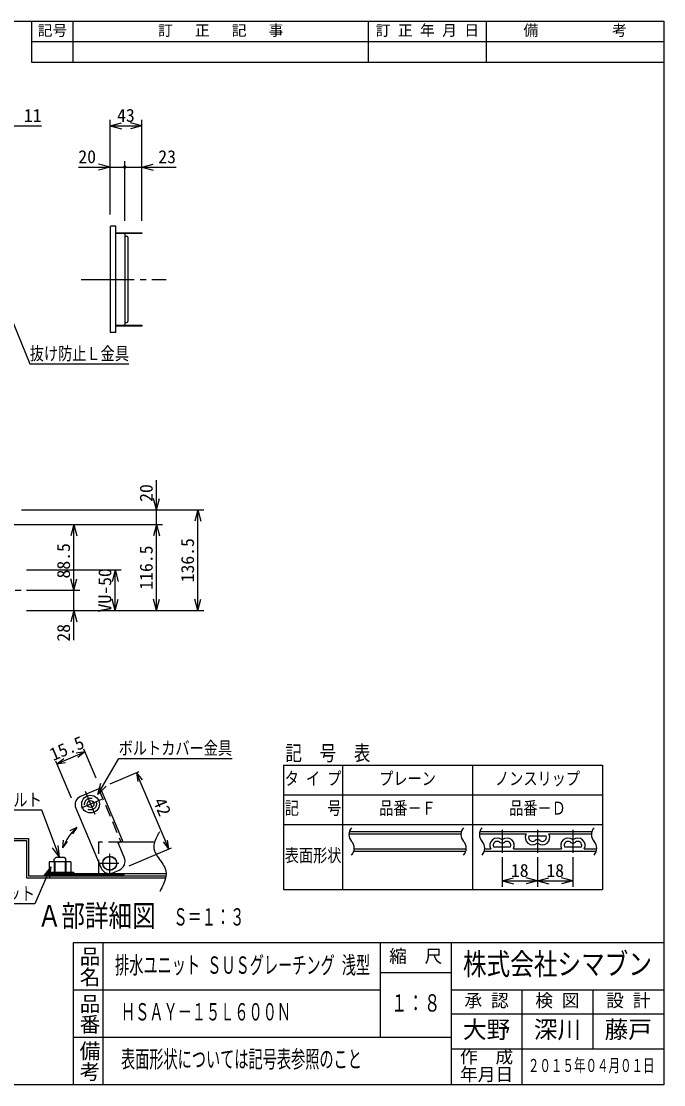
# Model space of a CAD drawing. Units: millimetres, scale not verified, with parts at other scales. Extents: x -1092 to 1092, y -744 to 696.
# Drawn here: x 222 to 1092, y -744 to 696 of the extents above; entities that cross this region are included whole.
import ezdxf
from ezdxf.enums import TextEntityAlignment as Align

# ---------------------------------------------------------------- set-up
doc = ezdxf.new("R2010")
doc.units = ezdxf.units.MM
doc.header["$LTSCALE"] = 8
for name, pattern in [('CHAIN1', [8, 5, -1, 1, -1]), ('CHAIN2', [12, 9, -1, 1, -1]), ('DASHED2', [3, 2, -1])]:
    doc.linetypes.add(name, pattern=pattern)
for name, color, linetype in [('0-0_計極細', 2, 'Continuous'), ('0-1_計細線', 3, 'Continuous'), ('0-5_寸法線', 7, 'Continuous'), ('0-7_枠細線', 5, 'Continuous'), ('0-8_枠中線', 5, 'Continuous'), ('1-2_極細2', 2, 'Continuous'), ('1-3_細線2', 4, 'Continuous'), ('1-5_寸法2', 7, 'Continuous')]:
    doc.layers.add(name, color=color, linetype=linetype)
doc.styles.add('@ＭＳ ゴシック', font='')
doc.styles.add('ＭＳ ゴシック', font='')
doc.styles.get('@ＭＳ ゴシック').set_extended_font_data('@MS Gothic')
doc.styles.get('ＭＳ ゴシック').set_extended_font_data('MS Gothic')

msp = doc.modelspace()

# ---------------------------------------------------------------- hatches: boundary and pattern name
at = {"layer": '0-5_寸法線'}
msp.add_hatch(color=256, dxfattribs=at).paths.add_polyline_path([(364.404, 498.534, 1), (359.604, 498.534, 1)])

# ---------------------------------------------------------------- linework, layer by layer
at = {"layer": '0-0_計極細', "linetype": 'CHAIN2'}
msp.add_line((302.761, 346.534), (417.984, 346.534), dxfattribs=at)
at = {"layer": '0-0_計極細', "linetype": 'CHAIN1'}
msp.add_line((101.663, -74.466), (232.014, -74.466), dxfattribs=at)
at = {"layer": '0-1_計細線'}
for p, q in [((350.004, 418.534), (343.004, 418.534)), ((350.004, 274.534), (350.004, 418.534)), ((342.004, 417.534), (342.004, 275.534)), ((352.004, 408.534), (352.004, 409.734)), ((362.004, 408.534), (362.004, 409.734)), ((362.004, 407.534), (362.004, 285.534)), ((362.504, 405.034), (364.504, 405.034)), ((364.004, 408.534), (364.004, 409.734)), ((366.004, 408.534), (366.004, 409.734)), ((366.004, 403.534), (366.004, 289.534)), ((368.004, 408.534), (368.004, 409.734)), ((382.004, 408.534), (382.004, 409.734)), ((362.504, 288.034), (364.504, 288.034)), ((350.004, 274.534), (343.004, 274.534)), ((352.004, 283.334), (352.004, 284.534)), ((362.004, 283.334), (362.004, 284.534)), ((364.004, 283.334), (364.004, 284.534)), ((366.004, 283.334), (366.004, 284.534)), ((368.004, 283.334), (368.004, 284.534)), ((382.004, 283.334), (382.004, 284.534))]:
    msp.add_line(p, q, dxfattribs=at)
for points in [[(350.004, 409.734), (385.004, 409.734), (385.004, 408.534), (350.004, 408.534)], [(350.004, 284.534), (385.004, 284.534), (385.004, 283.334), (350.004, 283.334)]]:
    msp.add_lwpolyline(points, close=True, dxfattribs=at)
for centre, radius, start, end in [((343.004, 417.534), 1, 90, 180), ((361.004, 407.534), 1, 0, 90), ((362.504, 405.534), 0.5, 180, 270), ((364.504, 403.534), 1.5, 0, 90), ((362.504, 287.534), 0.5, 90, 180), ((364.504, 289.534), 1.5, 270, 360), ((343.004, 275.534), 1, 180, 270), ((361.004, 285.534), 1, 270, 360)]:
    msp.add_arc(centre, radius, start, end, dxfattribs=at)
at = {"layer": '0-5_寸法線'}
for p, q in [((342.004, 434.534), (342.004, 562.534)), ((385.004, 425.734), (385.004, 562.534)), ((195.004, 554.534), (249.281, 554.534)), ((342.004, 554.534), (357.459, 558.675)), ((342.004, 554.534), (357.459, 550.393)), ((342.004, 554.534), (385.004, 554.534)), ((385.004, 554.534), (369.549, 558.675)), ((385.004, 554.534), (369.549, 550.393)), ((342.004, 434.534), (342.004, 506.534)), ((362.004, 425.734), (362.004, 506.534)), ((385.004, 425.734), (385.004, 506.534)), ((299.042, 498.534), (362.004, 498.534)), ((342.004, 498.534), (326.549, 502.675)), ((342.004, 498.534), (326.549, 494.393)), ((362.004, 498.534), (431.345, 498.534)), ((385.004, 498.534), (400.459, 502.675)), ((385.004, 498.534), (400.459, 494.393)), ((405.004, 14.534), (405.004, 74.534)), ((405.004, 34.534), (400.863, 49.989)), ((405.004, 34.534), (409.145, 49.989)), ((222.004, 34.534), (413.004, 34.534)), ((222.004, 34.534), (469.004, 34.534)), ((461.004, 34.534), (456.863, 19.079)), ((461.004, 34.534), (465.145, 19.079)), ((461.004, -101.966), (461.004, 34.534)), ((210.704, 14.534), (413.004, 14.534)), ((210.704, 14.534), (301.004, 14.534)), ((293.004, 14.534), (288.863, -0.921)), ((293.004, 14.534), (297.145, -0.921)), ((293.004, -74.466), (293.004, 14.534)), ((405.004, 14.534), (400.863, -0.921)), ((405.004, 14.534), (409.145, -0.921)), ((405.004, -101.966), (405.004, 14.534)), ((229.004, -46.966), (357.004, -46.966)), ((349.004, -46.966), (344.863, -62.421)), ((349.004, -46.966), (353.145, -62.421)), ((349.004, -101.966), (349.004, -46.966)), ((293.004, -74.466), (288.863, -59.011)), ((293.004, -74.466), (297.145, -59.011)), ((229.004, -74.466), (301.004, -74.466)), ((293.004, -141.966), (293.004, -74.466)), ((349.004, -101.966), (344.863, -86.511)), ((349.004, -101.966), (353.145, -86.511)), ((405.004, -101.966), (400.863, -86.511)), ((405.004, -101.966), (409.145, -86.511)), ((461.004, -101.966), (456.863, -86.511)), ((461.004, -101.966), (465.145, -86.511)), ((229.004, -101.966), (357.004, -101.966)), ((229.004, -101.966), (413.004, -101.966)), ((229.004, -101.966), (469.004, -101.966)), ((229.004, -101.966), (301.004, -101.966)), ((293.004, -101.966), (288.863, -117.421)), ((293.004, -101.966), (297.145, -117.421))]:
    msp.add_line(p, q, dxfattribs=at)
msp.add_lwpolyline([(189.659, 338.714), (233.179, 232.044), (367.579, 232.044)], dxfattribs=at)
at = {"layer": '0-7_枠細線'}
for p, q in [((236, 640), (236, 696)), ((292, 640), (292, 696)), ((692, 640), (692, 696)), ((852, 640), (852, 696)), ((1092, 668), (236, 668)), ((1092, 640), (236, 640)), ((576.998, -311.489), (1008.998, -311.489)), ((576.998, -311.489), (576.998, -479.489)), ((656.998, -311.489), (656.998, -479.489)), ((832.998, -311.489), (832.998, -479.489)), ((1008.998, -311.489), (1008.998, -479.489)), ((576.998, -351.489), (1008.998, -351.489)), ((576.998, -391.489), (1008.998, -391.489)), ((666.105, -401.218), (817.914, -401.218)), ((842.906, -401.218), (994.715, -401.218)), ((665.519, -404.418), (817.328, -404.418)), ((842.32, -404.418), (905.619, -404.418)), ((909.443, -407.085), (932.553, -407.085)), ((936.376, -404.418), (994.129, -404.418)), ((672.082, -427.885), (823.89, -427.885)), ((672.668, -424.685), (824.476, -424.685)), ((848.882, -427.885), (1000.691, -427.885)), ((849.468, -424.685), (857.619, -424.685)), ((861.443, -422.018), (884.553, -422.018)), ((888.376, -424.685), (953.619, -424.685)), ((957.443, -422.018), (980.553, -422.018)), ((984.376, -424.685), (1001.277, -424.685)), ((872.998, -435.885), (872.998, -475.885)), ((920.998, -435.885), (920.998, -475.885)), ((968.998, -435.885), (968.998, -475.885)), ((872.998, -467.885), (888.453, -463.744)), ((872.998, -467.885), (888.453, -472.026)), ((872.998, -467.885), (920.998, -467.885)), ((920.998, -467.885), (905.543, -463.744)), ((920.998, -467.885), (905.543, -472.026)), ((920.998, -467.885), (936.453, -463.744)), ((920.998, -467.885), (936.453, -472.026)), ((920.998, -467.885), (968.998, -467.885)), ((968.998, -467.885), (953.543, -463.744)), ((968.998, -467.885), (953.543, -472.026)), ((576.998, -479.489), (1008.998, -479.489)), ((332, -552), (332, -744)), ((708, -552), (708, -680)), ((804, -552), (804, -744)), ((708, -592), (804, -592)), ((708, -616), (292, -616)), ((1092, -616), (804, -616)), ((900, -616), (900, -744)), ((996, -616), (996, -696)), ((804, -648), (1092, -648)), ((804, -680), (292, -680)), ((1092, -696), (804, -696))]:
    msp.add_line(p, q, dxfattribs=at)
at = {"layer": '0-7_枠細線', "linetype": 'CHAIN1'}
for p, q in [((872.998, -398.978), (872.998, -429.935)), ((920.998, -398.978), (920.998, -429.935)), ((968.998, -398.978), (968.998, -429.935))]:
    msp.add_line(p, q, dxfattribs=at)
at = {"layer": '0-7_枠細線'}
for centre, radius, start, end in [((679.237, -405.277), 13.745, 137.56163, 222.43837), ((831.046, -405.277), 13.745, 137.56163, 222.43837), ((856.038, -405.277), 13.745, 137.56163, 222.43837), ((1007.846, -405.277), 13.745, 137.56163, 222.43837), ((658.95, -423.826), 13.745, 317.56163, 42.43837), ((810.759, -423.826), 13.745, 317.56163, 42.43837), ((835.75, -423.826), 13.745, 317.56163, 42.43837), ((866.331, -419.885), 9.947, 51.31781, 208.85363), ((866.331, -419.885), 5.333, 51.31781, 203.57818), ((872.998, -411.558), 5.333, 231.31781, 308.68219), ((872.998, -411.558), 0.72, 231.31781, 308.68219), ((879.664, -419.885), 9.947, 331.14637, 128.68219), ((879.664, -419.885), 5.333, 336.42182, 128.68219), ((914.331, -409.218), 9.947, 151.14637, 308.68219), ((914.331, -409.218), 5.333, 156.42182, 308.68219), ((920.998, -417.545), 5.333, 51.31781, 128.68219), ((920.998, -417.545), 0.72, 51.31781, 128.68219), ((927.664, -409.218), 9.947, 231.31781, 28.85363), ((927.664, -409.218), 5.333, 231.31781, 23.57818), ((962.331, -419.885), 9.947, 51.31781, 208.85363), ((962.331, -419.885), 5.333, 51.31781, 203.57818), ((968.998, -411.558), 5.333, 231.31781, 308.68219), ((968.998, -411.558), 0.72, 231.31781, 308.68219), ((975.664, -419.885), 9.947, 331.14637, 128.68219), ((975.664, -419.885), 5.333, 336.42182, 128.68219), ((987.559, -423.826), 13.745, 317.56163, 42.43837)]:
    msp.add_arc(centre, radius, start, end, dxfattribs=at)
at = {"layer": '0-8_枠中線'}
msp.add_lwpolyline([(-1092, -744), (-1092, 696), (1092, 696), (1092, -744)], close=True, dxfattribs=at)
msp.add_lwpolyline([(1092, -552), (292, -552), (292, -744)], dxfattribs=at)
at = {"layer": '1-2_極細2'}
for p, q in [((325.581, -350.995), (328.342, -340.691)), ((325.581, -350.995), (333.123, -343.452)), ((204.959, -410.434), (231.626, -410.434)), ((207.626, -413.1), (228.959, -413.1)), ((231.626, -410.434), (231.626, -461.1)), ((402.406, -415.5), (355.896, -415.5)), ((267.169, -442.167), (267.169, -456.567)), ((281.416, -442.167), (281.416, -456.567)), ((254.258, -458.167), (254.258, -459.767)), ((254.258, -458.167), (326.292, -458.167)), ((254.258, -459.767), (360.924, -459.767)), ((255.626, -458.167), (292.959, -458.167)), ((360.924, -459.767), (360.924, -458.167)), ((231.626, -461.1), (417.192, -461.1))]:
    msp.add_line(p, q, dxfattribs=at)
at = {"layer": '1-2_極細2', "linetype": 'DASHED2'}
for p, q in [((326.398, -343.43), (356.823, -415.107)), ((326.292, -415.5), (326.292, -442.06)), ((355.896, -415.5), (326.292, -415.5))]:
    msp.add_line(p, q, dxfattribs=at)
at = {"layer": '1-2_極細2', "linetype": 'CHAIN1'}
for p, q in [((330.28, -357.716), (302.819, -369.373)), ((308.093, -346.373), (321.315, -377.524)), ((341.631, -457.488), (341.631, -431.21)), ((328.137, -444.152), (353.677, -444.152))]:
    msp.add_line(p, q, dxfattribs=at)
at = {"layer": '1-2_極細2'}
for points in [[(408.758, -401.794), (408.662, -401.964), (408.376, -402.47), (407.908, -403.299), (407.277, -404.426), (406.509, -405.823), (405.642, -407.451), (404.728, -409.267), (403.823, -411.222), (402.988, -413.264), (402.28, -415.337), (401.741, -417.387), (401.397, -419.357), (401.246, -421.194), (401.265, -422.846), (401.406, -424.267), (401.61, -425.418), (401.815, -426.264), (401.963, -426.782), (402.016, -426.956), (402.072, -427.13), (402.25, -427.649), (402.578, -428.499), (403.094, -429.658), (403.829, -431.098), (404.803, -432.781), (406.007, -434.664), (407.405, -436.7), (408.929, -438.834), (410.496, -441.011), (412.014, -443.173), (413.397, -445.259), (414.583, -447.211), (415.536, -448.974), (416.249, -450.495), (416.744, -451.73), (417.056, -452.64), (417.224, -453.198), (417.276, -453.386), (417.326, -453.574)], [(228.959, -413.1), (228.959, -463.767), (417.192, -463.767)], [(326.292, -442.06), (326.292, -458.167), (417.927, -458.167)], [(417.326, -453.574), (417.463, -454.134), (417.647, -455.052), (417.824, -456.307), (417.928, -457.868), (417.899, -459.696), (417.692, -461.744), (417.282, -463.958), (416.671, -466.279), (415.885, -468.641), (414.971, -470.98), (413.987, -473.23), (412.997, -475.326), (412.063, -477.21), (411.235, -478.828), (410.555, -480.136), (410.052, -481.097), (409.744, -481.684), (409.641, -481.881)]]:
    msp.add_lwpolyline(points, dxfattribs=at)
at = {"layer": '1-2_極細2', "linetype": 'DASHED2'}
msp.add_circle((315.56, -363.964), 8, dxfattribs=at)
at = {"layer": '1-2_極細2'}
msp.add_circle((341.631, -444.152), 9.2, dxfattribs=at)
at = {"layer": '1-3_細線2'}
for p, q in [((328.853, -342.389), (301.851, -353.85)), ((359.278, -414.065), (328.853, -342.389)), ((295.494, -369.585), (329.878, -450.589)), ((353.141, -416.67), (359.278, -414.065)), ((361.268, -435.817), (353.141, -416.67)), ((289.026, -442.167), (259.559, -442.167)), ((259.559, -442.167), (259.559, -456.567)), ((279.626, -436.034), (282.292, -438.7)), ((282.292, -442.167), (282.292, -438.7)), ((289.026, -442.167), (289.026, -456.567)), ((292.959, -456.567), (255.626, -456.567)), ((255.626, -456.567), (255.626, -458.167)), ((266.292, -458.167), (266.292, -461.1)), ((282.292, -458.167), (282.292, -461.1)), ((292.959, -456.567), (292.959, -458.167)), ((345.613, -456.946), (354.204, -453.3))]:
    msp.add_line(p, q, dxfattribs=at)
at = {"layer": '1-3_細線2', "linetype": 'DASHED2'}
for p, q in [((266.292, -442.167), (266.292, -458.167)), ((282.292, -442.167), (282.292, -458.167))]:
    msp.add_line(p, q, dxfattribs=at)
at = {"layer": '1-3_細線2'}
msp.add_lwpolyline([(266.292, -442.167), (266.292, -438.7), (268.959, -436.034), (279.626, -436.034)], dxfattribs=at)
for centre, radius in [((315.56, -363.964), 12), ((315.56, -363.964), 4.667), ((341.631, -444.152), 9.6)]:
    msp.add_circle(centre, radius, dxfattribs=at)
for centre, radius, start, end in [((306.54, -364.896), 12, 113, 203), ((348.995, -441.026), 13.333, 293, 23), ((340.924, -445.9), 12, 203, 293)]:
    msp.add_arc(centre, radius, start, end, dxfattribs=at)
at = {"layer": '1-5_寸法2'}
for p, q in [((269.966, -309.445), (308.014, -293.295)), ((269.966, -309.445), (279.422, -302.057)), ((308.014, -293.295), (296.13, -294.965)), ((308.014, -293.295), (298.558, -300.683)), ((323.122, -328.888), (306.451, -289.613)), ((289.763, -356.084), (268.403, -305.763)), ((269.966, -309.445), (281.849, -307.775)), ((342.353, -336.658), (381.628, -319.987)), ((377.946, -321.55), (385.334, -331.006)), ((377.946, -321.55), (379.616, -333.433)), ((421.708, -424.646), (377.946, -321.55)), ((325.581, -350.995), (329.722, -335.54)), ((325.581, -350.995), (336.895, -339.681)), ((297.05, -395.633), (287.472, -400.329)), ((297.05, -395.633), (291.103, -404.488)), ((278.149, -423.294), (279.043, -412.665)), ((278.149, -423.294), (284.238, -414.536)), ((421.708, -424.646), (414.32, -415.19)), ((421.708, -424.646), (420.038, -412.763)), ((273.426, -436.034), (264.116, -423.021)), ((273.426, -436.034), (271.87, -420.11)), ((367.705, -447.569), (425.39, -423.083)), ((261.57, -449.112), (251.704, -461.708)), ((261.57, -449.112), (259.324, -464.953))]:
    msp.add_line(p, q, dxfattribs=at)
for points in [[(325.581, -350.995), (353.716, -302.263), (507.316, -302.263)], [(273.426, -436.034), (249.474, -372.247), (115.074, -372.247)], [(261.57, -449.112), (240.249, -499.168), (105.849, -499.168)]]:
    msp.add_lwpolyline(points, dxfattribs=at)
msp.add_arc((340.924, -445.9), 66.721, 131.11509, 160.19528, dxfattribs=at)

# ---------------------------------------------------------------- texts
at = {"layer": '0-5_寸法線', "style": 'ＭＳ ゴシック'}
for s, p in [('11', (225.281, 554.534)), ('43', (351.504, 554.534)), ('20', (299.042, 498.534)), ('23', (407.345, 498.534))]:
    msp.add_text(s, height=17.6, dxfattribs=at).set_placement(p, align=Align.BOTTOM_LEFT)
at = {"layer": '0-5_寸法線', "style": 'ＭＳ ゴシック', "width": 0.8}
msp.add_text('抜け防止Ｌ金具', height=17.6, dxfattribs=at).set_placement((233.179, 232.044), align=Align.BOTTOM_LEFT)
at = {"layer": '0-5_寸法線', "style": 'ＭＳ ゴシック'}
for s, p in [('20', (405.004, 45.234)), ('88.5', (293.004, -58.519)), ('136.5', (461.004, -63.716)), ('116.5', (405.004, -73.716)), ('VU-50', (349.004, -104.466)), ('28', (293.004, -144.047))]:
    msp.add_text(s, height=17.6, rotation=90, dxfattribs=at).set_placement(p, align=Align.BOTTOM_LEFT)
at = {"layer": '0-7_枠細線', "style": 'ＭＳ ゴシック'}
for s, height, p in [('記号', 14.66, (244, 672)), ('訂\u3000 正\u3000 記\u3000 事', 14.66, (407, 672)), ('訂 正 年 月 日', 14.66, (702, 672)), ('備\u3000\u3000\u3000\u3000\u3000考', 14.66, (902, 672)), ('18', 17.6, (884.998, -467.885)), ('18', 17.6, (932.998, -467.885)), ('縮\u3000尺', 17.6, (720, -584)), ('検 図', 17.6, (918, -644)), ('設 計', 17.6, (1014, -644)), ('承 認', 17.6, (822, -644)), ('大野', 23.46, (820, -688)), ('深川', 23.46, (916, -688)), ('藤戸', 23.46, (1012, -688)), ('作\u3000成', 17.6, (816, -720)), ('年月日', 17.6, (816, -744))]:
    msp.add_text(s, height=height, dxfattribs=at).set_placement(p, align=Align.BOTTOM_LEFT)
for s, height, width, p in [('タ イ プ', 17.6, 0.8, (578.598, -343.489)), ('プレーン', 17.6, 0.8, (706.598, -343.489)), ('ノンスリップ', 17.6, 0.8, (863.398, -343.489)), ('記\u3000\u3000号', 17.6, 0.8, (578.598, -383.489)), ('品番－Ｆ', 17.6, 0.8, (706.598, -383.489)), ('品番－Ｄ', 17.6, 0.8, (882.598, -383.489)), ('表面形状', 17.6, 0.8, (578.598, -447.489)), ('Ａ部詳細図', 29.33, 0.8, (243.908, -538.637)), ('Ｓ＝１：３', 23.46, 0.6, (427.826, -535.481)), ('株式会社シマブン', 29.33, 0.8, (820, -604)), ('排水ユニット ＳＵＳグレーチング 浅型', 23.46, 0.6, (348.8, -600.751)), ('ＨＳＡＹ－１５Ｌ６００Ｎ', 23.46, 0.6, (356.8, -664)), ('１：８', 23.46, 0.7, (722.4, -652)), ('表面形状については記号表参照のこと', 23.46, 0.6, (356.8, -728)), ('２０１５年０４月０１日', 17.6, 0.65, (908, -732))]:
    msp.add_text(s, height=height, dxfattribs=dict(at, width=width)).set_placement(p, align=Align.BOTTOM_LEFT)
at = {"layer": '0-7_枠細線', "style": '@ＭＳ ゴシック'}
for s, p in [('品名', (298, -556)), ('品番', (298, -620)), ('備考', (298, -684))]:
    msp.add_text(s, height=20.53, rotation=270, dxfattribs=at).set_placement(p, align=Align.BOTTOM_LEFT)
at = {"layer": '0-7_枠細線', "insert": (579.493, -307.489), "char_height": 20.53, "attachment_point": 7, "style": 'ＭＳ ゴシック'}
msp.add_mtext('\\T2.07;\\W0.8;記号表', dxfattribs=at)
at = {"layer": '1-5_寸法2', "style": 'ＭＳ ゴシック'}
for s, rotation, p in [('15.5', 23, (266.898, -310.748)), ('42', 293, (395.138, -362.052))]:
    msp.add_text(s, height=17.6, rotation=rotation, dxfattribs=at).set_placement(p, align=Align.BOTTOM_LEFT)
at = {"layer": '1-5_寸法2', "style": 'ＭＳ ゴシック', "width": 0.8}
for s, p in [('ボルトカバー金具', (353.716, -302.263)), ('スタッドボルト', (115.074, -372.247)), ('フランジナット', (105.849, -499.168))]:
    msp.add_text(s, height=17.6, dxfattribs=at).set_placement(p, align=Align.BOTTOM_LEFT)

doc.saveas('drawing.dxf')
